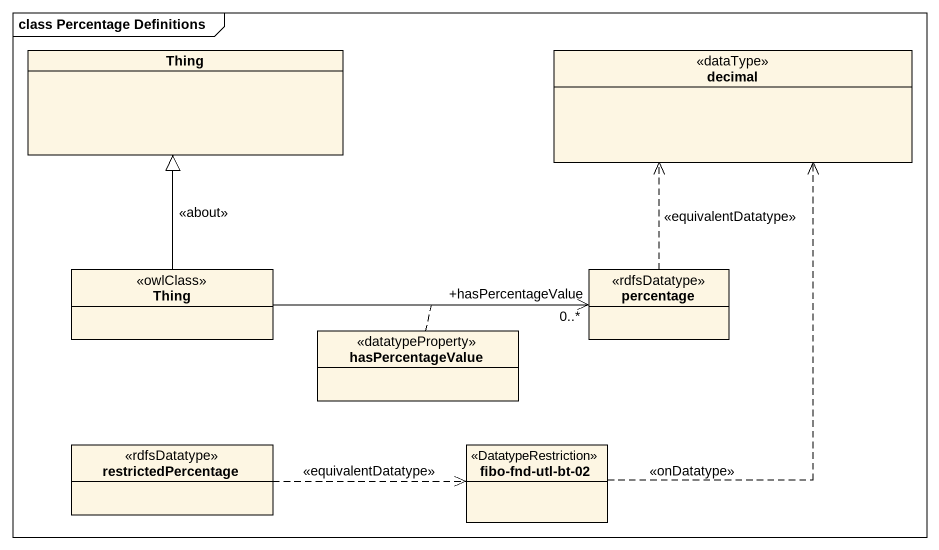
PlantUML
@startuml
mainframe class Percentage Definitions
hide circle
hide empty members
class Thing
class decimal <<dataType>>
class "Thing" as Thing_2 <<owlClass>>
class percentage <<rdfsDatatype>>
class hasPercentageValue <<datatypeProperty>>
class restrictedPercentage <<rdfsDatatype>>
class "fibo-fnd-utl-bt-02" as fibo_fnd_utl_bt_02 <<DatatypeRestriction>>
Thing_2 -up-|> Thing : <<about>>
Thing_2 -right-> "+hasPercentageValue\n0..*" percentage
(Thing_2, percentage) .. hasPercentageValue
percentage .up.> decimal : <<equivalentDatatype>>
restrictedPercentage .right.> fibo_fnd_utl_bt_02 : <<equivalentDatatype>>
fibo_fnd_utl_bt_02 .up.> decimal : <<onDatatype>>
@enduml
